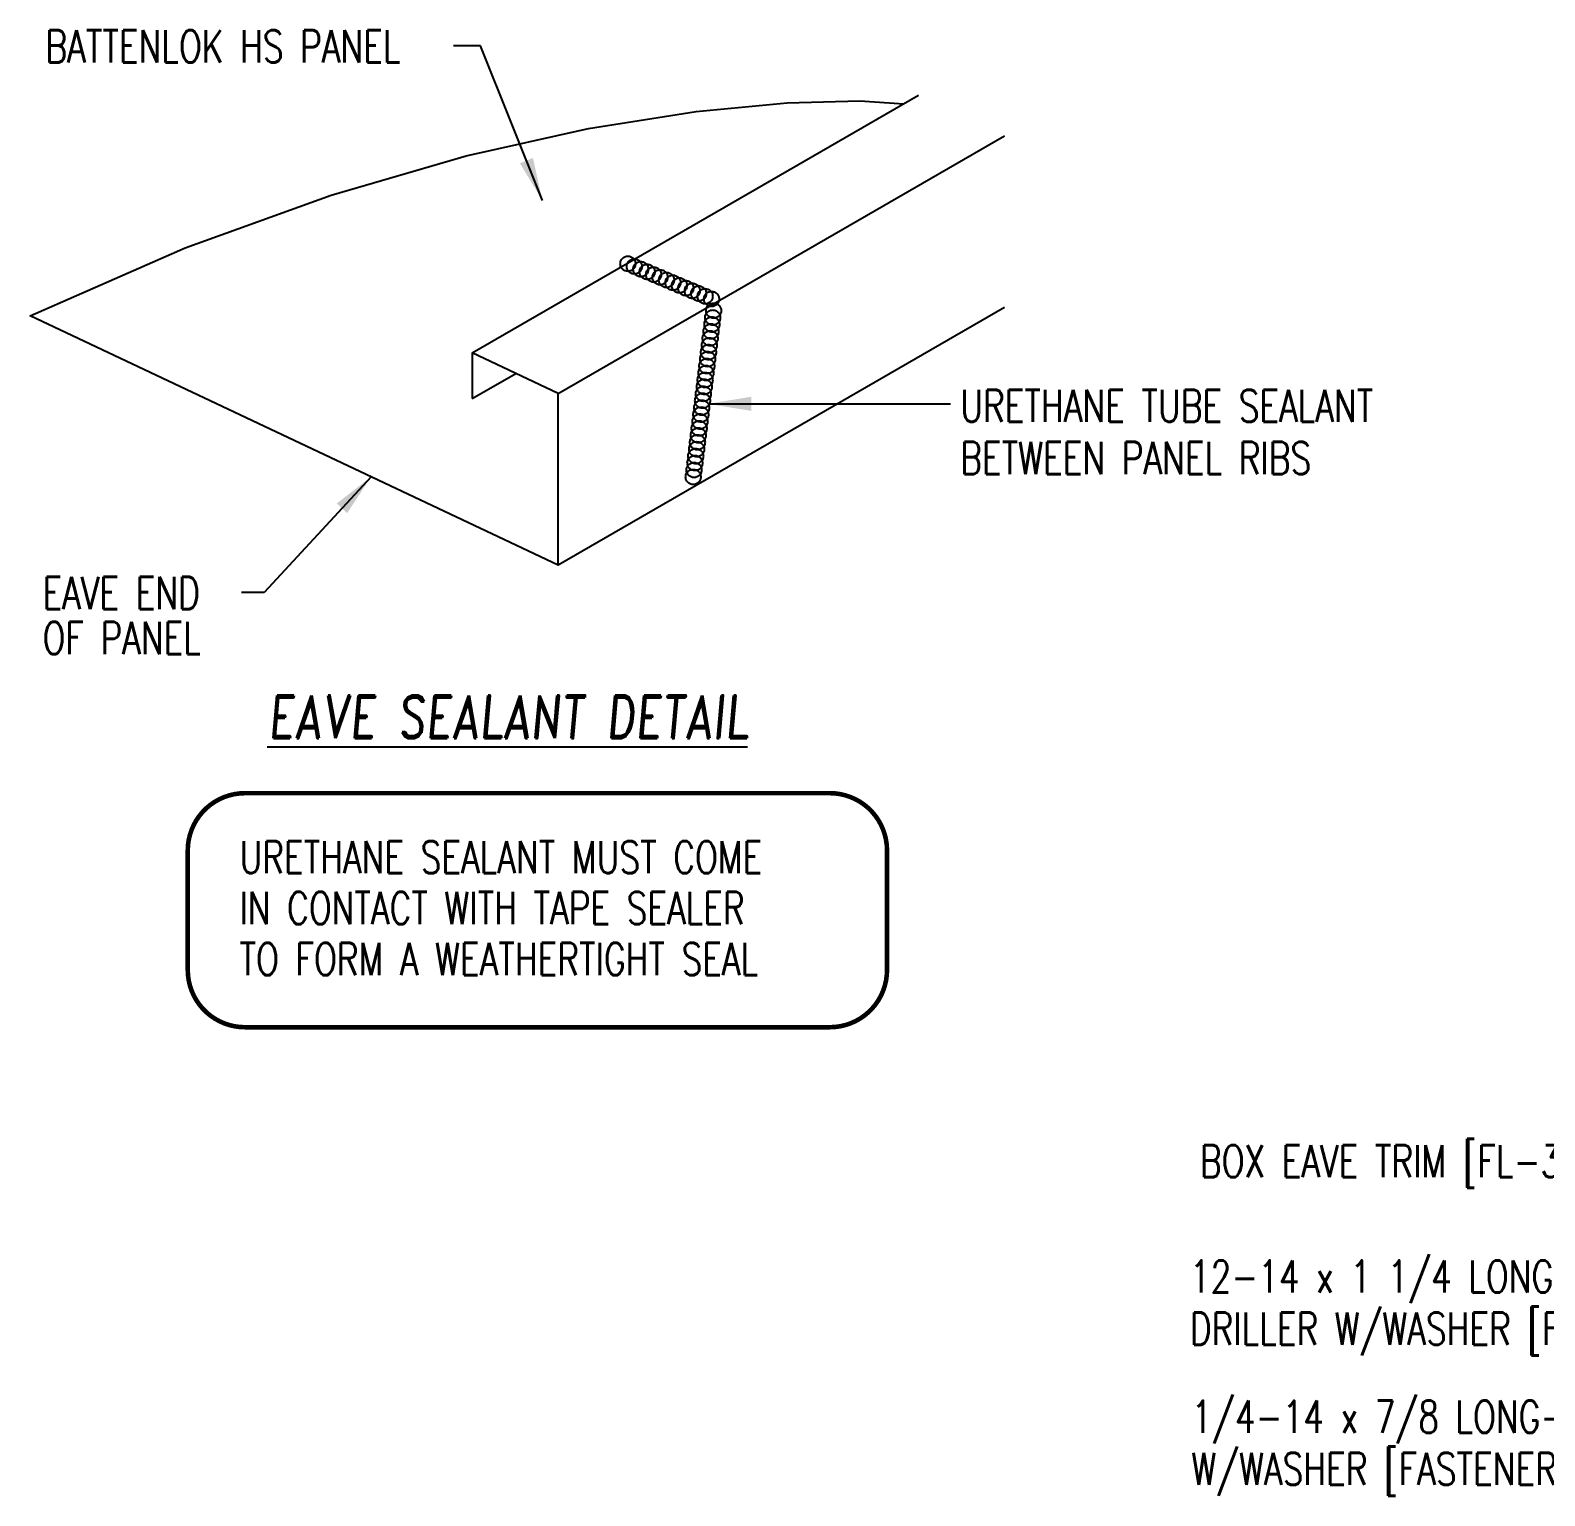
# Model space of a CAD drawing. Header units: inches. Extents: x -8.8 to 33, y 6.3 to 56.7.
# Drawn here: x -8.77 to 8.87, y 19.32 to 36.39 of the extents above; entities that cross this region are included whole.
import ezdxf

# ---------------------------------------------------------------- set-up
doc = ezdxf.new("R2010")
doc.units = ezdxf.units.IN
doc.header["$MEASUREMENT"] = 0
doc.linetypes.add('CENTER2', pattern=[1.125, 0.75, -0.125, 0.125, -0.125])
for name, color, linetype in [('DIM', 2, 'Continuous'), ('LABEL', 6, 'Continuous'), ('PANEL', 11, 'Continuous'), ('SEALANT', 253, 'CENTER2'), ('TEXT', 2, 'Continuous')]:
    doc.layers.add(name, color=color, linetype=linetype)
doc.styles.add('ROMAND', font='romand', dxfattribs={"height": 0.075})
doc.styles.add('TEXT', font='SIMPLEX', dxfattribs={"width": 0.75, "height": 6})
doc.styles.add('TEXT1', font='ROMANS.shx', dxfattribs={"width": 0.75, "height": 0.375})
doc.dimstyles.new('DETAIL$7', dxfattribs={"dimscale": 4, "dimtxt": 6, "dimasz": 0.125, "dimexe": 0.0625, "dimexo": 0.125, "dimgap": 0.0625, "dimtad": 1, "dimdec": 5, "dimzin": 3, "dimdsep": 46, "dimlunit": 4, "dimtxsty": 'TEXT', "dimblk": 'ARCHTICK', "dimcen": 0.0625, "dimclrd": 7, "dimclre": 7, "dimclrt": 2, "dimadec": 0, "dimazin": 0, "dimtfac": 0.666667, "dimtdec": 5, "dimtmove": 0, "dimatfit": 3, "dimfxl": 0, "dimfrac": 2, "dimtolj": 1, "dimtzin": 3, "dimarcsym": 0})

# ---------------------------------------------------------------- blocks, each defined once
blk = doc.blocks.new('_ArchTick')
at = {"color": 0, "linetype": 'ByBlock', "const_width": 0.15}
blk.add_lwpolyline([(-0.5, -0.5), (0.5, 0.5)], dxfattribs=at)
blk = doc.blocks.new('seal_note_tape')
at = {"layer": 'TEXT', "color": 6, "const_width": 0.0533}
blk.add_lwpolyline([(0.027, 0.693), (0.027, 2.086, -0.414214), (0.693, 2.753), (7.503, 2.753, -0.414214), (8.169, 2.086), (8.169, 0.693, -0.414214), (7.503, 0.027), (0.693, 0.027, -0.414214)], format="xyb", close=True, dxfattribs=at)
at = {"layer": 'TEXT', "style": 'TEXT1', "width": 0.75}
for s, p in [('URETHANE SEALANT MUST COME', (0.63, 1.82)), ('IN CONTACT WITH TAPE SEALER', (0.63, 1.227)), ('TO FORM A WEATHERTIGHT SEAL', (0.63, 0.633))]:
    blk.add_text(s, height=0.375, dxfattribs=at).set_placement(p)
blk = doc.blocks.new('FD-F3')
at = {"layer": 'TEXT', "style": 'TEXT1', "width": 0.75}
for s, p in [('12-14 x 1 1/4 LONG-LIFE SELF-', (0.0047, -0.0408)), ('DRILLER W/WASHER [FASTENER #3]', (0.0047, -0.1926))]:
    blk.add_text(s, height=0.09375, dxfattribs=at).set_placement(p)
blk.add_attdef('(QUANTITY)', (0.0047, -0.3444), '', height=0.0938, dxfattribs=at)
blk = doc.blocks.new('FD-F4')
at = {"layer": 'TEXT', "style": 'TEXT1', "width": 0.75}
for s, p in [('1/4-14 x 7/8 LONG-LIFE LAPTEK', (0.0047, -0.0408)), ('W/WASHER [FASTENER #4]', (0.0047, -0.1926))]:
    blk.add_text(s, height=0.09375, dxfattribs=at).set_placement(p)
blk.add_attdef('(QUANTITY)', (1.4847, -0.1926), '', height=0.0938, dxfattribs=at)
blk = doc.blocks.new('LAY-LAB')
at = {"layer": 'LABEL', "color": 6, "style": 'ROMAND', "oblique": 5, "width": 0.75}
blk.add_attdef('LAY-LAB', (0.017, 0.0362), '', height=0.1875, dxfattribs=at)

msp = doc.modelspace()

# ---------------------------------------------------------------- linework, layer by layer
at = {"layer": 'PANEL'}
for p, q in [((-3.61938, 32.63122), (1.57677, 35.63122)), ((-2.61938, 32.15899), (2.57677, 35.15899)), ((-2.61938, 32.15899), (-3.61938, 32.63122)), ((-3.61938, 32.63122), (-3.61938, 32.09775)), ((-3.61938, 32.09775), (-3.1111, 32.3912)), ((-2.61938, 30.15899), (-2.61938, 32.15899))]:
    msp.add_line(p, q, dxfattribs=at)
msp.add_lwpolyline([(2.57677, 33.15899), (-2.61938, 30.15899), (-8.76586, 33.06153), (-6.9617, 33.85262), (-5.26203, 34.46691), (-3.689, 34.9238), (-2.26477, 35.24264), (-1.01152, 35.44284), (0.0486, 35.54376), (0.89343, 35.56479), (1.4042, 35.53158)], dxfattribs=at)
at = {"layer": 'SEALANT', "color": 9}
for centre in [(-1.8076, 33.66841), (-1.73266, 33.63687), (-1.65773, 33.60533), (-1.58279, 33.57378), (-1.50785, 33.54224), (-1.43291, 33.5107), (-1.35797, 33.47915), (-1.28303, 33.44761), (-1.20809, 33.41607), (-1.13316, 33.38452), (-1.05822, 33.35298), (-0.98328, 33.32144), (-0.90834, 33.28989), (-0.8334, 33.25835), (-0.8097, 33.12247), (-0.82948, 32.96106), (-0.81959, 33.04176), (-0.85914, 32.71895), (-0.84925, 32.79965), (-0.83937, 32.88036), (-0.87892, 32.55754), (-0.86903, 32.63825), (-0.8987, 32.39614), (-0.88881, 32.47684), (-0.91847, 32.23473), (-0.90858, 32.31544), (-0.93825, 32.07333), (-0.92836, 32.15403), (-0.96791, 31.83122), (-0.95803, 31.91192), (-0.94814, 31.99262), (-0.98769, 31.66981), (-0.9778, 31.75051), (-1.00747, 31.50841), (-0.99758, 31.58911), (-1.02724, 31.347), (-1.01736, 31.4277), (-1.04702, 31.18559), (-1.03713, 31.2663)]:
    msp.add_circle(centre, 0.08824, dxfattribs=at)

# ---------------------------------------------------------------- block references
at = {"layer": 'LABEL', "xscale": 2.666666666666686, "yscale": 2.666666666666679, "zscale": 2.66666666666668}
msp.add_blockref('LAY-LAB', (-6.04509, 28.04481), dxfattribs=at).add_auto_attribs({'LAY-LAB': '%%UEAVE SEALANT DETAIL'})
at = {"layer": 'TEXT'}
msp.add_blockref('seal_note_tape', (-6.95935, 24.7496), dxfattribs=at)
at = {"layer": 'TEXT', "xscale": 4, "yscale": 4, "zscale": 4}
msp.add_blockref('FD-F3', (4.71759, 21.84993), dxfattribs=at)
msp.add_blockref('FD-F4', (4.73654, 20.21578), dxfattribs=at).add_auto_attribs({'(QUANTITY)': '@ 12" O.C.'})

# ---------------------------------------------------------------- texts
at = {"layer": 'DIM', "style": 'TEXT1', "width": 0.75}
for s, p in [('BATTENLOK HS PANEL', (-8.58907, 36.0124)), ('EAVE END ', (-8.62277, 29.646)), ('OF PANEL', (-8.62277, 29.1219))]:
    msp.add_text(s, height=0.375, dxfattribs=at).set_placement(p)
at = {"layer": 'TEXT', "style": 'TEXT1', "width": 0.75}
for s, p in [('URETHANE TUBE SEALANT', (2.06264, 31.82539)), ('BETWEEN PANEL RIBS', (2.06264, 31.21825)), ('BOX EAVE TRIM [FL-326]', (4.85347, 23.0297))]:
    msp.add_text(s, height=0.375, dxfattribs=at).set_placement(p)

# ---------------------------------------------------------------- leaders
msp.add_leader([(-0.8719, 32.03707), (0.98858, 32.03707), (1.95001, 32.03707)], dimstyle='DETAIL$7')
at = {"layer": 'DIM'}
for points in [[(-2.8029, 34.40555), (-3.52508, 36.20571), (-3.8384, 36.20571)], [(-4.7974, 31.18752), (-6.04366, 29.83939), (-6.30476, 29.83939)]]:
    msp.add_leader(points, dimstyle='DETAIL$7', dxfattribs=at)

doc.saveas('drawing.dxf')
